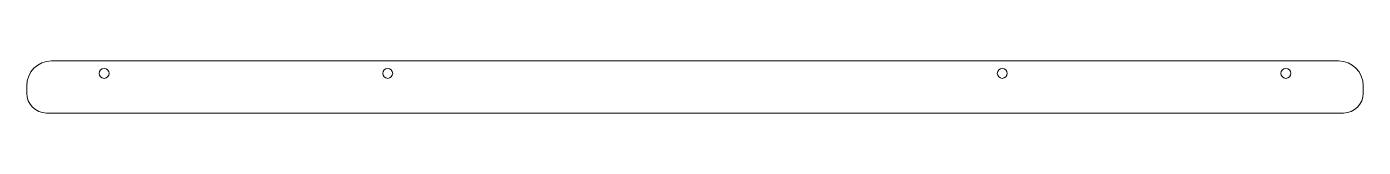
# Model space of a CAD drawing. Header units: millimetres. Extents: x 0 to 269, y 1 to 11.
import ezdxf

# ---------------------------------------------------------------- set-up
doc = ezdxf.new("R2010")
doc.units = ezdxf.units.MM
doc.layers.add('A-DETL', color=90, linetype='Continuous', lineweight=18)

msp = doc.modelspace()

# ---------------------------------------------------------------- linework, layer by layer
at = {"layer": 'A-DETL'}
for p, q in [((264.36, 11.48), (5, 11.48)), ((0, 6.48), (0, 5)), ((269.36, 5), (269.36, 6.48)), ((4, 1), (265.36, 1))]:
    msp.add_line(p, q, dxfattribs=at)
for centre, radius, start, end in [((5, 6.48), 5, 90, 180), ((264.36, 6.48), 5, 0, 90), ((15.6, 8.98), 1, 0, 180), ((15.6, 8.98), 1, 180, 0), ((72.75, 8.98), 1, 0, 180), ((72.75, 8.98), 1, 180, 0), ((196.61, 8.98), 1, 0, 180), ((196.61, 8.98), 1, 180, 0), ((253.76, 8.98), 1, 0, 180), ((253.76, 8.98), 1, 180, 0), ((4, 5), 4, 180, 270), ((265.36, 5), 4, 270, 0)]:
    msp.add_arc(centre, radius, start, end, dxfattribs=at)

doc.saveas('drawing.dxf')
